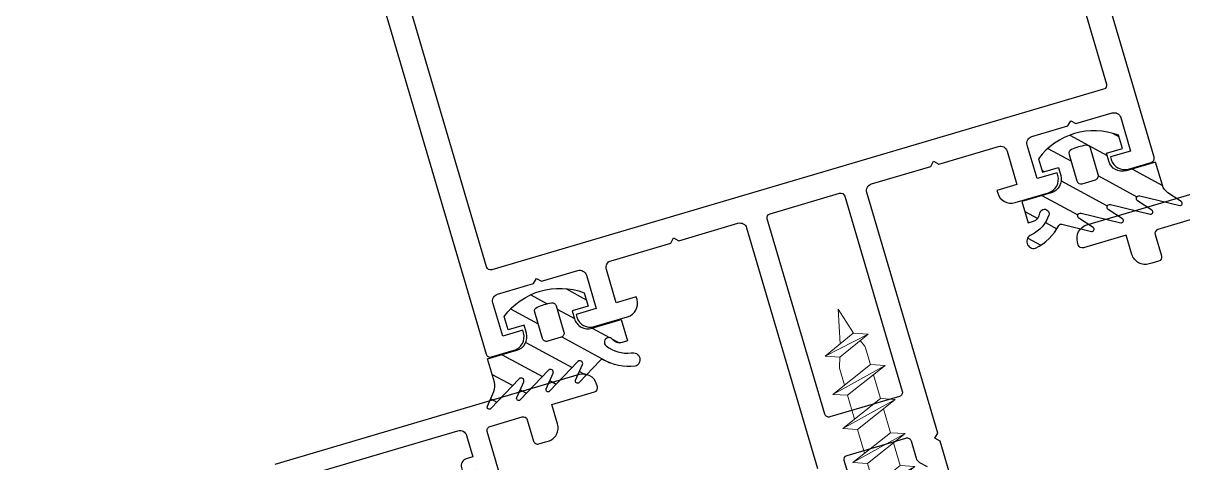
# Model space of a CAD drawing. Header units: millimetres. Extents: x 62878 to 70819, y -67946 to -61850.
# Drawn here: x 64699.48 to 64707.81, y -66994.98 to -66991.82 of the extents above; entities that cross this region are included whole.
import ezdxf

# ---------------------------------------------------------------- set-up
doc = ezdxf.new("R2010")
doc.units = ezdxf.units.MM
doc.layers.add('BAP', color=41, linetype='Continuous', lineweight=30)
doc.layers.add('DOGRAMA', color=171, linetype='Continuous', lineweight=0)
pattern_1 = [(151.4266584183392, (64808.43799351581, -66954.77895548014), (0.07592747398675415, 0.1394151397588898), [])]

# ---------------------------------------------------------------- blocks, each defined once
blk = doc.blocks.new('a2we')
at = {"lineweight": 5, "ltscale": 0.5}
for p, q in [((-196.0144480926461, -415.2868589025547), (-196.5925912144022, -417.2488821181558)), ((-196.0144480926461, -415.2868589025547), (-195.4639709594615, -417.7110762494052)), ((-197.5747968978259, -417.6063757508618), (-196.5747276986959, -417.2423803302317)), ((-194.1582851917165, -418.2620245979042), (-197.5747968978259, -417.6063757508618)), ((-195.1583543907882, -418.6260200186506), (-197.5747968978259, -417.6063757508618)), ((-196.8896500078097, -417.895480952812), (-197.0961171580722, -418.3448917148726)), ((-196.5747276986959, -417.2423803302317), (-194.1582851917165, -418.2620245979042)), ((-197.1143788935161, -419.7428166739272), (-197.1143788935161, -418.4283854465556)), ((-194.1582851917165, -418.2620245979042), (-195.1583543907882, -418.6260200186506)), ((-195.1583543907882, -418.6260200186506), (-194.9264251741961, -419.2953524503964)), ((-194.9154016761394, -420.634479622855), (-194.9154016761394, -419.3608343693425)), ((-198.1144480926461, -420.1068120946153), (-197.1143788935161, -419.7428166739268)), ((-194.9154016761721, -421.4039929561312), (-198.1144480926461, -420.1068120946153)), ((-193.9153324771005, -421.0399975355008), (-198.1144480926461, -420.1068120946153)), ((-197.1143788935161, -419.7428166739268), (-193.9153324771005, -421.0399975355008)), ((-197.1143788935161, -419.7428166739268), (-193.9153324771005, -421.0399975355008)), ((-197.1143788935161, -422.2969096404012), (-197.1143788935162, -420.512330007273)), ((-193.9153324771005, -421.0399975355008), (-194.9154016761721, -421.4039929561312)), ((-194.9154016761721, -423.1885725893157), (-194.9154016761721, -421.4039929561312)), ((-198.1144480926461, -422.6609050610894), (-197.1143788935161, -422.2969096404012)), ((-194.9154016761721, -423.9580859226053), (-198.1144480926461, -422.6609050610894)), ((-193.9153324771005, -423.594090501975), (-198.1144480926461, -422.6609050610894)), ((-197.1143788935161, -422.2969096404012), (-193.9153324771005, -423.594090501975)), ((-197.1143788935161, -422.2969096404012), (-193.9153324771005, -423.594090501975)), ((-197.1143788935161, -424.8510026068752), (-197.1143788935162, -423.0664229737469)), ((-193.9153324771005, -423.594090501975), (-194.9154016761721, -423.9580859226053)), ((-194.9154016761721, -425.7426655557898), (-194.9154016761721, -423.9580859226053)), ((-198.1144480926461, -425.2149980275636), (-197.1143788935161, -424.8510026068752)), ((-194.9154016761721, -426.5121788890793), (-198.1144480926461, -425.2149980275636)), ((-193.9153324771005, -426.1481834684492), (-198.1144480926461, -425.2149980275636)), ((-197.1143788935161, -424.8510026068752), (-193.9153324771005, -426.1481834684492)), ((-197.1143788935161, -424.8510026068752), (-193.9153324771005, -426.1481834684492)), ((-197.1143788935161, -427.3050955733496), (-197.1143788935162, -425.6205159402211)), ((-193.9153324771005, -426.1481834684492), (-194.9154016761721, -426.5121788890793)), ((-194.9154016761721, -428.1967585222638), (-194.9154016761721, -426.5121788890793)), ((-198.1144480926461, -427.669090994038), (-197.1143788935161, -427.3050955733496)), ((-194.9154016761721, -428.9662718555534), (-198.1144480926461, -427.669090994038)), ((-193.9153324771005, -428.6022764349236), (-198.1144480926461, -427.669090994038)), ((-197.1143788935161, -427.3050955733496), (-193.9153324771005, -428.6022764349236)), ((-197.1143788935161, -427.3050955733496), (-193.9153324771005, -428.6022764349236)), ((-197.1143788935161, -429.5591885398237), (-197.1143788935161, -428.0237477951896)), ((-193.9153324771005, -428.6022764349236), (-194.9154016761721, -428.9662718555534)), ((-198.1144480926461, -429.9231839605702), (-197.1143788935161, -429.5591885398237)), ((-197.1143788935161, -429.5591885398237), (-193.9153324771005, -430.8563694013976)), ((-197.1143788935161, -429.5591885398237), (-193.9153324771005, -430.8563694013976)), ((-194.9154016761721, -430.450851488738), (-194.9154016761721, -428.9662718555534)), ((-194.9154016761721, -431.2203648220857), (-198.1144480926461, -429.9231839605702)), ((-193.9153324771005, -430.8563694013976), (-198.1144480926461, -429.9231839605702)), ((-197.1143788935161, -431.8132815063559), (-197.1143788935161, -430.2778407616635)), ((-193.9153324771005, -430.8563694013976), (-194.9154016761721, -431.2203648220857)), ((-194.9154016761721, -432.7049444552304), (-194.9154016761721, -431.2203648220857)), ((-198.1144480926461, -432.177276926986), (-197.1143788935161, -431.8132815063559)), ((-197.1143788935161, -431.8132815063559), (-193.9153324771005, -433.1104623678716)), ((-197.1143788935161, -431.8132815063559), (-193.9153324771005, -433.1104623678716)), ((-194.9154016761721, -433.4744577885599), (-198.1144480926461, -432.177276926986)), ((-193.9153324771005, -433.1104623678716), (-198.1144480926461, -432.177276926986)), ((-197.1143788935161, -434.0673744728301), (-197.1143788935161, -432.5319337281958)), ((-193.9153324771005, -433.1104623678716), (-194.9154016761721, -433.4744577885599)), ((-194.9154016761721, -434.9590374217446), (-194.9154016761721, -433.4744577885599)), ((-198.1144480926461, -434.4313698935184), (-197.1143788935161, -434.0673744728301)), ((-194.9154016761721, -435.7285507550341), (-198.1144480926461, -434.4313698935184)), ((-193.9153324771005, -435.364555334404), (-198.1144480926461, -434.4313698935184)), ((-197.1143788935161, -434.0673744728301), (-193.9153324771005, -435.364555334404)), ((-197.1143788935161, -434.0673744728301), (-193.9153324771005, -435.364555334404)), ((-197.1143788935161, -436.3642339800811), (-197.1143788935161, -434.7860266946118)), ((-193.9153324771005, -435.364555334404), (-194.9154016761721, -435.7285507550341)), ((-194.9154016761721, -437.2558969289955), (-194.9154016761721, -435.7285507550341)), ((-198.1144480926461, -436.7282294008277), (-197.1143788935161, -436.3642339800811)), ((-194.9154016761721, -438.0254102623434), (-198.1144480926461, -436.7282294008277)), ((-193.9153324771005, -437.6614148416551), (-198.1144480926461, -436.7282294008277)), ((-197.1143788935161, -436.3642339800811), (-193.9153324771005, -437.6614148416551)), ((-197.1143788935161, -436.3642339800811), (-193.9153324771005, -437.6614148416551)), ((-197.1143788935161, -438.6610934873901), (-197.1143788935161, -437.1337473134849)), ((-193.9153324771005, -437.6614148416551), (-194.9154016761721, -438.0254102623434)), ((-198.1144480926461, -439.0250889080787), (-197.1143788935161, -438.6610934873901)), ((-197.1143788935161, -438.6610934873901), (-193.9153324771005, -439.9582743489061)), ((-197.1143788935161, -438.6610934873901), (-193.9153324771005, -439.9582743489061)), ((-194.9154016761721, -439.5527564362646), (-194.9154016761721, -438.0254102623434)), ((-194.9154016761721, -440.3222697695944), (-198.1144480926461, -439.0250889080787)), ((-193.9153324771005, -439.9582743489061), (-198.1144480926461, -439.0250889080787)), ((-197.1143788935161, -440.9579529946993), (-197.1143788935161, -439.430606820736)), ((-193.9153324771005, -439.9582743489061), (-194.9154016761721, -440.3222697695944)), ((-194.9154016761721, -441.849615943574), (-194.9154016761721, -440.3222697695944)), ((-198.1144480926461, -441.3219484153295), (-197.1143788935161, -440.9579529946993)), ((-197.1143788935161, -440.9579529946993), (-193.9153324771005, -442.2551338562151)), ((-194.9154016761721, -442.6191292769035), (-198.1144480926461, -441.3219484153295)), ((-193.9153324771005, -442.2551338562151), (-198.1144480926461, -441.3219484153295)), ((-197.1143788935161, -443.2537258831643), (-197.1143788935161, -441.7274663280053)), ((-193.9153324771005, -442.2551338562151), (-194.9154016761721, -442.6191292769035)), ((-194.9154016761721, -444.1453888320787), (-194.9154016761721, -442.6191292769035)), ((-198.1144480926461, -443.6177213039109), (-197.1143788935161, -443.2537258831643)), ((-194.9154016761721, -444.9149021654266), (-198.1144480926461, -443.6177213039109)), ((-193.9153324771005, -444.5509067447383), (-198.1144480926461, -443.6177213039109)), ((-197.1143788935161, -443.2537258831643), (-193.9153324771005, -444.5509067447383)), ((-197.1143788935161, -445.5538642814245), (-197.1143788935161, -444.0232392165685)), ((-193.9153324771005, -444.5509067447383), (-194.9154016761721, -444.9149021654266)), ((-194.9154016761721, -446.4455272302989), (-194.9154016761721, -444.9149021654266)), ((-198.1144480926461, -445.9178597020545), (-197.1143788935161, -445.5538642814245)), ((-193.9153324771005, -446.8510451429402), (-198.1144480926461, -445.9178597020545)), ((-194.9154016761721, -447.2150405636282), (-198.1144480926461, -445.9178597020545)), ((-197.1143788935161, -445.5538642814245), (-193.9153324771005, -446.8510451429402)), ((-197.1143788935161, -445.5538642814245), (-193.9153324771005, -446.8510451429402)), ((-197.1143788935161, -447.8540026795677), (-197.1143788935161, -446.3233776147298)), ((-193.9153324771005, -446.8510451429402), (-194.9154016761721, -447.2150405636282)), ((-197.1143788935161, -447.8540026795677), (-198.1144480926461, -448.2179981003141)), ((-193.9153324771005, -449.1511835411412), (-197.1143788935161, -447.8540026795677)), ((-194.9154016761721, -448.7456656284821), (-194.9154016761721, -447.2150405636282)), ((-194.9154016761721, -449.5151789618299), (-198.1144480926461, -448.2179981003141)), ((-198.1144480926461, -448.2179981003141), (-193.9153324771005, -449.1511835411412)), ((-197.1143788935161, -450.1541410778275), (-197.1143788935161, -448.6235160129718)), ((-193.9153324770423, -449.1511835411412), (-194.9154016761721, -449.5151789618299)), ((-194.9154016761723, -451.0458040266858), (-194.9154016761721, -449.5151789618299)), ((-198.1144480926461, -450.5181364984577), (-197.1143788935161, -450.1541410778275)), ((-197.1143788935161, -450.1541410778275), (-193.9153324770423, -451.4513219393434)), ((-194.9154016761721, -451.8153173600317), (-198.1144480926461, -450.5181364984577)), ((-193.9153324770423, -451.4513219393434), (-198.1144480926461, -450.5181364984577)), ((-197.1143788935161, -453.2868589025547), (-197.1143788935162, -450.9236544111328)), ((-193.9153324770423, -451.4513219393434), (-194.9154016761721, -451.8153173600317)), ((-194.9154016761721, -453.2868589025547), (-194.9154016761721, -451.8153173600317)), ((-192.7980524524961, -453.2868589025547), (-199.230843732796, -453.2868589025547)), ((-199.230843732796, -454.5827171301502), (-199.230843732796, -453.2868589025547)), ((-192.7980524524961, -454.5827171301502), (-192.7980524524961, -453.2868589025547))]:
    blk.add_line(p, q, dxfattribs=at)
blk.add_lwpolyline([(-196.4690204826777, -455.6637351848848), (-196.1125089353335, -455.3998333582319), (-195.9163872499585, -455.3998333582319), (-195.5598757026143, -455.6637351848848)], dxfattribs=at)
for centre, radius, start, end in [((-196.9143788935627, -418.4283854465556), 0.2, 155.3251238657465, 180), ((-195.115401676151, -419.3608343693425), 0.2, 0, 19.11162363728389), ((-195.6603624057317, -449.5292358589606), 6.187568978619671, 234.757305859688, 262.4904896380407), ((-196.3685337795604, -449.5292358589606), 6.187568978619673, 277.5095103619591, 305.2426941403116)]:
    blk.add_arc(centre, radius, start, end, dxfattribs=at)

msp = doc.modelspace()

# ---------------------------------------------------------------- hatches: boundary and pattern name
at = {"layer": 'DOGRAMA', "lineweight": -2}
h = msp.add_hatch(dxfattribs=at)
h.set_pattern_fill('ANSI31', color=256, scale=0.05, angle=343.5057849383393, style=0)
h.set_pattern_definition(pattern_1)
edge = h.paths.add_edge_path()
edge.add_arc((64707.75861170184, -66992.95887273733), 0.1000000000121645, 196.4266584080767, 236.4266584079292, ccw=False)
edge.add_line((64707.66269345145, -66992.98715151464), (64707.61374911441, -66992.82113814268))
edge.add_line((64707.61374911441, -66992.82113814268), (64707.40272896361, -66992.88335145275))
edge.add_arc((64707.37445018628, -66992.78743320238), 0.1000000000071299, 196.426658427608, 286.4266584224305, ccw=False)
edge.add_line((64707.27853193592, -66992.81571197971), (64707.26156466956, -66992.75816102949))
edge.add_line((64707.26156466956, -66992.75816102949), (64707.37666656994, -66992.72422649674))
edge.add_line((64707.37666656994, -66992.72422649674), (64707.34838779264, -66992.62830824635))
edge.add_arc((64707.17374815083, -66993.09681757975), 0.4999999999717487, 69.55676077474678, 143.296556065795)
edge.add_line((64706.77287829048, -66992.79798091025), (64706.80115706778, -66992.89389916063))
edge.add_line((64706.80115706778, -66992.89389916063), (64706.91625896824, -66992.85996462785))
edge.add_line((64706.91625896824, -66992.85996462785), (64706.93322623463, -66992.91751557805))
edge.add_arc((64706.83730798424, -66992.94579435534), 0.1000000000108001, -73.57334159992058, 16.42665840007942, ccw=False)
edge.add_line((64706.86558676153, -66993.04171260573), (64706.65456661077, -66993.10392591586))
edge.add_line((64706.65456661077, -66993.10392591586), (64706.69966419235, -66993.25689155069))
edge.add_line((64706.69966419235, -66993.25689155069), (64706.73753213681, -66993.24572726063))
edge.add_arc((64706.71915093155, -66993.18338039791), 0.06499999998092816, 286.4266584309315, 354.835993941042)
edge.add_arc((64706.81644385439, -66993.19217312415), 0.03268943072078737, -19.003620704047478, 174.8359939550141, ccw=False)
edge.add_arc((64706.61730090502, -66993.12639758874), 0.2424115900916873, 296.11735264246727, 341.6241250477626, ccw=False)
edge.add_arc((64706.73942389548, -66993.39165282935), 0.05002797725512043, 107.9412634737376, 285.4544997891611)
edge.add_arc((64706.58817396578, -66993.10650368966), 0.3717812401152222, 296.2751588475152, 332.9266793372199)
edge.add_arc((64706.93556258979, -66993.28723774238), 0.02000000003102673, 76.42665848432358, 144.8123213740062, ccw=False)
edge.add_line((64706.9402563869, -66993.26779633631), (64707.15414911311, -66993.31943710051))
edge.add_arc((64707.15766946097, -66993.30485604599), 0.01499999999955377, 256.4266583839398, 416.4266584002446)
edge.add_line((64707.16596452022, -66993.29235836653), (64707.06338055078, -66993.22427051811))
edge.add_arc((64707.07444062977, -66993.20760694549), 0.01999999999438564, 76.42665843471019, 236.4266584426629, ccw=False)
edge.add_line((64707.07913442689, -66993.18816553947), (64707.36516926395, -66993.25722379041))
edge.add_arc((64707.36868961179, -66993.24264273589), 0.01499999999613859, 256.4266584379715, 416.4266584465562)
edge.add_line((64707.37698467103, -66993.23014505643), (64707.27440070161, -66993.16205720803))
edge.add_arc((64707.2854607806, -66993.14539363541), 0.01999999999438564, 76.42665843471019, 236.4266584426629, ccw=False)
edge.add_line((64707.29015457772, -66993.12595222938), (64707.57618941469, -66993.19501048033))
edge.add_arc((64707.57970976257, -66993.1804294258), 0.01500000000467655, 256.4266583028921, 416.426658353933)
edge.add_line((64707.58800482184, -66993.16793174634), (64707.48542085237, -66993.09984389791))
edge.add_arc((64707.49648093138, -66993.0831803253), 0.02000000000645654, 76.42665836414068, 236.4266583905624, ccw=False)
edge.add_line((64707.50117472852, -66993.06373891929), (64707.78720956553, -66993.13279717023))
edge.add_arc((64707.79072991337, -66993.11821611569), 0.01500000001199166, 256.4266584240007, 416.4266584234005)
edge.add_line((64707.79902497262, -66993.10571843623), (64707.7033113068, -66993.04219060043))
edge = h.paths.add_edge_path(flags=16)
edge.add_line((64706.99334184043, -66992.76779848734), (64707.04893962914, -66992.956379576))
edge.add_arc((64707.07771510421, -66992.94789594282), 0.02999999995553277, 196.4266584153519, 286.4266584114224)
edge.add_line((64707.08619873739, -66992.9766714179), (64707.18211698775, -66992.94839264058))
edge.add_arc((64707.17363335458, -66992.9196171655), 0.02999999996045419, 286.4266583980934, 376.426658403563)
edge.add_line((64707.20240882967, -66992.91113353233), (64707.14681104104, -66992.72255244364))
edge.add_arc((64707.11803556592, -66992.73103607683), 0.03000000001547964, 16.42665841057256, 98.66022423209583)
edge.add_arc((64707.17374815092, -66993.09681757982), 0.4000000000967375, 98.66022426094914, 114.1930925970152)
edge.add_arc((64707.02211731554, -66992.75931485416), 0.03000000000879171, 114.1930925669843, 196.4266583917741)
h = msp.add_hatch(dxfattribs=at)
h.set_pattern_fill('ANSI31', color=256, scale=0.05, angle=343.5057849383393, style=0)
h.set_pattern_definition(pattern_1)
edge = h.paths.add_edge_path()
edge.add_arc((64702.7708626828, -66994.42936915779), 0.09999999996559406, 336.4266584309149, 376.4266584335025)
edge.add_line((64702.86678093313, -66994.40109038046), (64702.8178365961, -66994.23507700847))
edge.add_line((64702.8178365961, -66994.23507700847), (64703.02885674687, -66994.17286369838))
edge.add_arc((64703.00057796956, -66994.076945448), 0.1000000000030148, 286.4266584144331, 376.4266584116134)
edge.add_line((64703.09649621993, -66994.0486666707), (64703.07952895352, -66993.99111572049))
edge.add_line((64703.07952895352, -66993.99111572049), (64702.96442705315, -66994.02505025327))
edge.add_line((64702.96442705315, -66994.02505025327), (64702.93614827577, -66993.92913200292))
edge.add_arc((64703.33701813615, -66994.2279686724), 0.4999999999876029, 69.55676077376671, 143.29655606729, ccw=False)
edge.add_line((64703.51165777797, -66993.759459339), (64703.53993655528, -66993.85537758937))
edge.add_line((64703.53993655528, -66993.85537758937), (64703.42483465486, -66993.88931212213))
edge.add_line((64703.42483465486, -66993.88931212213), (64703.44180192122, -66993.94686307237))
edge.add_arc((64703.53772017159, -66993.91858429505), 0.09999999999809335, 196.4266584196107, 286.4266584247883)
edge.add_line((64703.56599894891, -66994.01450254541), (64703.77701909973, -66993.9522892353))
edge.add_line((64703.77701909973, -66993.9522892353), (64703.82211668135, -66994.10525487017))
edge.add_line((64703.82211668135, -66994.10525487017), (64703.78424873691, -66994.11641916019))
edge.add_arc((64703.76586753167, -66994.05407229751), 0.06499999993288168, 218.0173229079674, 286.4266584233582, ccw=False)
edge.add_arc((64703.6889053972, -66994.11423918813), 0.03268943075669019, 38.01732285773698, 231.8569374789653)
edge.add_arc((64703.82051527021, -66993.95095055825), 0.2424115900519514, 231.2291917872569, 276.7359641962373)
edge.add_arc((64703.86182272837, -66994.2400319678), 0.0500279772529577, -72.60118293729357, 104.9120533621817, ccw=False)
edge.add_arc((64703.83419146475, -66993.91843736841), 0.3717812400947097, 239.92663750472622, 276.57815799474827, ccw=False)
edge.add_arc((64703.6404098769, -66994.25872011858), 0.01999999998321438, 68.04099544055151, 136.4266583515195)
edge.add_line((64703.62592002398, -66994.244934468), (64703.47425144721, -66994.40435062052))
edge.add_arc((64703.4633840575, -66994.3940113826), 0.01500000000024417, 156.4266584346665, 316.4266584339137, ccw=False)
edge.add_line((64703.44963582395, -66994.3880125432), (64703.49887574559, -66994.27516372396))
edge.add_arc((64703.48054476752, -66994.26716527142), 0.02000000000577705, 336.4266584103506, 496.4266584693949)
edge.add_line((64703.46605491457, -66994.25337962087), (64703.26323129641, -66994.46656393062))
edge.add_arc((64703.25236390671, -66994.4562246927), 0.01499999998970141, 156.4266584124372, 316.4266583956005, ccw=False)
edge.add_line((64703.23861567317, -66994.4502258533), (64703.28785559478, -66994.33737703405))
edge.add_arc((64703.26952461672, -66994.32937858152), 0.01999999999243951, 336.4266583936786, 496.4266584248247)
edge.add_line((64703.25503476378, -66994.31559293096), (64703.05221114562, -66994.5287772407))
edge.add_arc((64703.0413437559, -66994.51843800278), 0.01500000000024417, 156.4266584346665, 316.4266584339137, ccw=False)
edge.add_line((64703.02759552236, -66994.51243916339), (64703.07683544398, -66994.39959034415))
edge.add_arc((64703.05850446592, -66994.39159189162), 0.01999999999243951, 336.4266583936786, 496.4266584248247)
edge.add_line((64703.04401461298, -66994.37780624106), (64702.84119099481, -66994.59099055082))
edge.add_arc((64702.83032360509, -66994.58065131289), 0.01500000000551554, 156.426658417065, 316.42665845307033, ccw=False)
edge.add_line((64702.81657537152, -66994.57465247349), (64702.86251757314, -66994.46936142042))
edge = h.paths.add_edge_path(flags=16)
edge.add_line((64703.31008102633, -66993.85370353625), (64703.36567881499, -66994.04228462493))
edge.add_arc((64703.33690333989, -66994.05076825814), 0.02999999999167886, -73.57334154312161, 16.4266584529488, ccw=False)
edge.add_line((64703.3453869731, -66994.07954373323), (64703.24946872274, -66994.10782251057))
edge.add_arc((64703.24098508956, -66994.07904703546), 0.03000000000644312, 196.4266583839149, 286.42665840117337, ccw=False)
edge.add_line((64703.21220961443, -66994.08753066864), (64703.15661182574, -66993.89894957996))
edge.add_arc((64703.18538730087, -66993.89046594678), 0.03000000001834351, 114.19309255559469, 196.4266583799852, ccw=False)
edge.add_arc((64703.33701813603, -66994.2279686723), 0.3999999998958003, 98.66022423792708, 114.19309257437831, ccw=False)
edge.add_arc((64703.28130555124, -66993.86218716946), 0.02999999999639668, 16.4266584529488, 98.66022428167832, ccw=False)

# ---------------------------------------------------------------- linework, layer by layer
at = {"layer": 'BAP'}
msp.add_lwpolyline([(64701.54722643048, -66981.08474708699, 1.006697722730566), (64605.62517608706, -67009.3506321419)], format="xyb", close=True, dxfattribs=at)
at = {"layer": 'DOGRAMA', "lineweight": -2, "ltscale": 0.5}
for points in [[(64706.31025404188, -66995.6490904402), (64706.06705655697, -66994.82419348705), (64706.0297974487, -66994.80390164511), (64706.05008929062, -66994.76664253684), (64705.54107129892, -66993.0401140302, -0.4142135623730951), (64705.57489103542, -66992.97801551638), (64705.99994410191, -66992.85270066788), (64706.02023594386, -66992.81544155953), (64706.05749505216, -66992.83573340146), (64706.48611441394, -66992.70936713186, -0.4142135623730951), (64706.54821292774, -66992.74318686838), (64706.61890987107, -66992.98298249432), (64706.47503249551, -66993.02540066028), (64706.48068825097, -66993.04458431038, 0.4142135623729619), (64706.60488527867, -66993.11222378339), (64706.84468090455, -66993.04152684013, 0.4142135623728953), (64706.91232037763, -66992.91732981244), (64706.90666462216, -66992.89814616235), (64706.76278724663, -66992.94056432832), (64706.69209030331, -66992.70076870242, -0.4142135623730951), (64706.72591003985, -66992.63867018858), (64706.98488931583, -66992.56231748982), (64707.00518115774, -66992.5250583815), (64707.04244026606, -66992.54535022343), (64707.30141954206, -66992.46899752469, -0.4142135623730951), (64707.36351805591, -66992.5028172612), (64707.43421499919, -66992.74261288713), (64707.29033762364, -66992.7850310531), (64707.29599337908, -66992.80421470317, 0.4142135623728953), (64707.42019040676, -66992.87185417622), (64707.58325143242, -66992.8237802548, 0.4142135623729288), (64707.60354327429, -66992.78652114647), (64704.62296014521, -66982.67673755778, 0.4142135623729288)], [(64699.82704762684, -66984.09067642357), (64702.80763075595, -66994.20046001229, 0.4142135623732619), (64702.84488986423, -66994.2207518542), (64703.00795088987, -66994.17267793276, 0.4142135623730951), (64703.07559036295, -66994.04848090508), (64703.06993460748, -66994.02929725501), (64702.92605723193, -66994.07171542099), (64702.85536028863, -66993.83191979506, -0.4142135623730951), (64702.88918002514, -66993.76982128122), (64703.14815930113, -66993.69346858245), (64703.16845114303, -66993.65620947415), (64703.20571025136, -66993.67650131609), (64703.46468952734, -66993.6001486173, -0.4142135623730951), (64703.52678804121, -66993.63396835384), (64703.59748498447, -66993.87376397976), (64703.45360760896, -66993.91618214572), (64703.45926336439, -66993.93536579581, 0.4142135623728953), (64703.58346039209, -66994.00300526885), (64703.82325601801, -66993.93230832559, 0.4142135623729619), (64703.89089549108, -66993.80811129791), (64703.88523973559, -66993.7889276478), (64703.74136236004, -66993.83134581379), (64703.67066541676, -66993.59155018785, -0.4142135623731395), (64703.70448515326, -66993.52945167403), (64704.13310451505, -66993.40308540444), (64704.15339635697, -66993.36582629613), (64704.19065546527, -66993.38611813805), (64704.61570853178, -66993.26080328952, -0.4142135623730951), (64704.67780704564, -66993.29462302607), (64705.1868250373, -66995.02115153265)], [(64707.86145300023, -66993.23697377802), (64707.63124919932, -66993.3048428436, 0.4142135623730951), (64707.6109573574, -66993.34210195192), (64707.65620340109, -66993.4955711525, -0.4142135623730951), (64707.63591155921, -66993.53283026081), (64707.58795243401, -66993.54696964945), (64707.56876878395, -66993.55262540495, -0.4142135623730951), (64707.44457175624, -66993.48498593188), (64707.40356752913, -66993.34590446885), (64707.09662912795, -66993.43639655627, -0.4142135623730951), (64707.05937001964, -66993.41610471431), (64707.05371426421, -66993.39692106427, -0.4142135623730951), (64707.12135373726, -66993.27272403658), (64709.30828984563, -66992.62796791377, -0.4142135623730951)], [(64703.0766235292, -66995.64328463362), (64702.81504483903, -66994.75604081772, -0.4142135623730951), (64702.8353366809, -66994.71878170942), (64703.06554048185, -66994.65091264386, -0.4142135623730951), (64703.10279959015, -66994.67120448577), (64703.14804563385, -66994.82467368635, 0.4142135623730951), (64703.18530474214, -66994.84496552827), (64703.23326386735, -66994.8308261396), (64703.25244751739, -66994.82517038415, 0.4142135623730951), (64703.32008699045, -66994.70097335648), (64703.27908276336, -66994.56189189343), (64703.58602116449, -66994.47139980602, 0.4142135623730951), (64703.60631300644, -66994.4341406977), (64703.60065725094, -66994.41495704763, 0.4142135623730951), (64703.47646022328, -66994.34731757459), (64701.28952411493, -66994.9920736974, 0.4142135623730951)], [(64701.082889431, -66995.37959913518, -0.2621398995659221), (64701.32911440314, -66995.12635924792), (64702.60482713301, -66994.75025150963, -0.4142135623730951), (64702.6669256469, -66994.78407124615), (64702.71217169059, -66994.93754044673), (64702.66421256543, -66994.95167983537, 0.4142135623730951), (64702.63039282889, -66995.01377834922), (64702.63604858435, -66995.03296199931, 0.4142135623730951), (64702.67330769264, -66995.05325384121), (64702.74045046794, -66995.03345869709), (64703.51246108861, -66997.65202693212), (64701.85307535729, -66998.14124977967), (64701.08106473654, -66995.52268154468), (64701.14820751183, -66995.50288640054, 0.4142135623730951), (64701.16849935373, -66995.46562729224), (64701.16284359825, -66995.44644364215, 0.3618128521052944), (64701.1096669385, -66995.4108560026)], [(64705.41522297746, -66995.0886060335), (64705.37866153802, -66994.96459397805, -0.4142135623729288), (64705.39895337994, -66994.92733486976), (64705.82099368158, -66994.80290824953, -0.4142135623725959), (64705.85825278986, -66994.82320009146), (64705.89481422929, -66994.9472121469, 0.1989123673796753), (64705.91885918948, -66994.9769830385), (64705.97518917244, -66995.00766115083)]]:
    msp.add_lwpolyline(points, format="xyb", dxfattribs=at)
msp.add_lwpolyline([(64700.67839113311, -66986.34181263323), (64700.57941541244, -66986.00609875692), (64700.05060227666, -66984.21242747505, -0.4142135623730953), (64700.07089411859, -66984.17516836677), (64704.46394998539, -66982.8800003657, -0.4142135623730951), (64704.50120909372, -66982.90029220759), (64705.03002222951, -66984.69396348948), (64705.12899795011, -66985.02967736575), (64707.26121775977, -66992.26191344344, -0.4142135623730951), (64707.2409259178, -66992.29917255176), (64702.84787005104, -66993.59434055284, -0.4142135623722071), (64702.8106109427, -66993.57404871091)], format="xyb", close=True, dxfattribs=at)
at = {"layer": 'DOGRAMA', "lineweight": -2}
for points in [[(64707.7033113068, -66993.04219060043, -0.176326980708443), (64707.66269345145, -66992.98715151464), (64707.61374911441, -66992.82113814268), (64707.40272896361, -66992.88335145275, -0.4142135623726288), (64707.27853193592, -66992.81571197971), (64707.26156466956, -66992.75816102949), (64707.37666656994, -66992.72422649674), (64707.34838779264, -66992.62830824635, 0.3333333333332321), (64706.77287829048, -66992.79798091025), (64706.80115706778, -66992.89389916063), (64706.91625896824, -66992.85996462785), (64706.93322623463, -66992.91751557805, -0.4142135623730951), (64706.86558676153, -66993.04171260573), (64706.65456661077, -66993.10392591586), (64706.69966419235, -66993.25689155069), (64706.73753213681, -66993.24572726063, 0.3076847592325163), (64706.78388710554, -66993.18923084869, -1.128701775594264), (64706.84735164577, -66993.20281771496, -0.2012120834862478), (64706.72401318428, -66993.34405757235, 0.9785310008383128), (64706.75275500294, -66993.43987191356, 0.1612998685773607), (64706.91921721296, -66993.27571261082, -0.3075716929248266), (64706.9402563869, -66993.26779633631), (64707.15414911311, -66993.31943710051, 0.8390996311771568), (64707.16596452022, -66993.29235836653), (64707.06338055078, -66993.22427051811, -0.8390996311749109), (64707.07913442689, -66993.18816553947), (64707.36516926395, -66993.25722379041, 0.8390996311813727), (64707.37698467103, -66993.23014505643), (64707.27440070161, -66993.16205720803, -0.8390996311751685), (64707.29015457772, -66993.12595222938), (64707.57618941469, -66993.19501048033, 0.8390996311750223), (64707.58800482184, -66993.16793174634), (64707.48542085237, -66993.09984389791, -0.8390996311790603), (64707.50117472852, -66993.06373891929), (64707.78720956553, -66993.13279717023, 0.8390996311813727), (64707.79902497262, -66993.10571843623)], [(64706.99334184043, -66992.76779848734), (64707.04893962914, -66992.956379576, 0.414213562374205), (64707.08619873739, -66992.9766714179), (64707.18211698775, -66992.94839264058, 0.4142135623730951), (64707.20240882967, -66992.91113353233), (64707.14681104104, -66992.72255244364, 0.3750467088372598), (64707.11351832931, -66992.70137811711, 0.0678788880673013), (64707.00982292349, -66992.73194976829, 0.3750467088370437)], [(64702.86251757314, -66994.46936142042, 0.176326980708443), (64702.86678093313, -66994.40109038046), (64702.8178365961, -66994.23507700847), (64703.02885674687, -66994.17286369838, 0.4142135623726288), (64703.09649621993, -66994.0486666707), (64703.07952895352, -66993.99111572049), (64702.96442705315, -66994.02505025327), (64702.93614827577, -66993.92913200292, -0.3333333333332321), (64703.51165777797, -66993.759459339), (64703.53993655528, -66993.85537758937), (64703.42483465486, -66993.88931212213), (64703.44180192122, -66993.94686307237, 0.4142135623730951), (64703.56599894891, -66994.01450254541), (64703.77701909973, -66993.9522892353), (64703.82211668135, -66994.10525487017), (64703.78424873691, -66994.11641916019, -0.3076847592325163), (64703.71465893419, -66994.0941057777, 1.128701775594264), (64703.66871551733, -66994.13994847893, 0.2012120834862478), (64703.84894872458, -66994.19168883453, -0.9785310008383128), (64703.87678214871, -66994.28777099012, -0.1612998685773607), (64703.64788873874, -66994.24017108559, 0.3075716929248266), (64703.62592002398, -66994.244934468), (64703.47425144721, -66994.40435062052, -0.8390996311771568), (64703.44963582395, -66994.3880125432), (64703.49887574559, -66994.27516372396, 0.8390996311749109), (64703.46605491457, -66994.25337962087), (64703.26323129641, -66994.46656393062, -0.8390996311813727), (64703.23861567317, -66994.4502258533), (64703.28785559478, -66994.33737703405, 0.8390996311751685), (64703.25503476378, -66994.31559293096), (64703.05221114562, -66994.5287772407, -0.8390996311750223), (64703.02759552236, -66994.51243916339), (64703.07683544398, -66994.39959034415, 0.8390996311790603), (64703.04401461298, -66994.37780624106), (64702.84119099481, -66994.59099055082, -0.8390996311813727), (64702.81657537152, -66994.57465247349)], [(64703.31008102633, -66993.85370353625), (64703.36567881499, -66994.04228462493, -0.414213562374205), (64703.3453869731, -66994.07954373323), (64703.24946872274, -66994.10782251057, -0.4142135623730951), (64703.21220961443, -66994.08753066864), (64703.15661182574, -66993.89894957996, -0.3750467088372598), (64703.17309290883, -66993.8631008609, -0.0678788880673013), (64703.27678831461, -66993.83252920977, -0.3750467088370437)]]:
    msp.add_lwpolyline(points, format="xyb", close=True, dxfattribs=at)
at = {"layer": 'DOGRAMA', "lineweight": -2, "ltscale": 5}
msp.add_lwpolyline([(64705.23849063955, -66994.63059978762), (64704.82562049072, -66993.23019333227, -0.4142135623730951), (64704.84591233264, -66993.19293422396), (64705.34468723454, -66993.04588458192, -0.4142135623730951), (64705.38194634287, -66993.06617642382), (64705.79481649165, -66994.4665828792, -0.4142135623730951), (64705.77452464974, -66994.50384198752), (64705.27574974785, -66994.65089162954, -0.4142135623730951)], format="xyb", close=True, dxfattribs=at)

# ---------------------------------------------------------------- block references
at = {"layer": 'DOGRAMA', "linetype": 'ByBlock', "lineweight": -2, "xscale": -0.09999999999616783, "yscale": 0.09999999999854481, "zscale": 0.1, "rotation": 16.42665841892867}
msp.add_blockref('a2we', (64674.78940225594, -66959.58740145451), dxfattribs=at)

doc.saveas('drawing.dxf')
